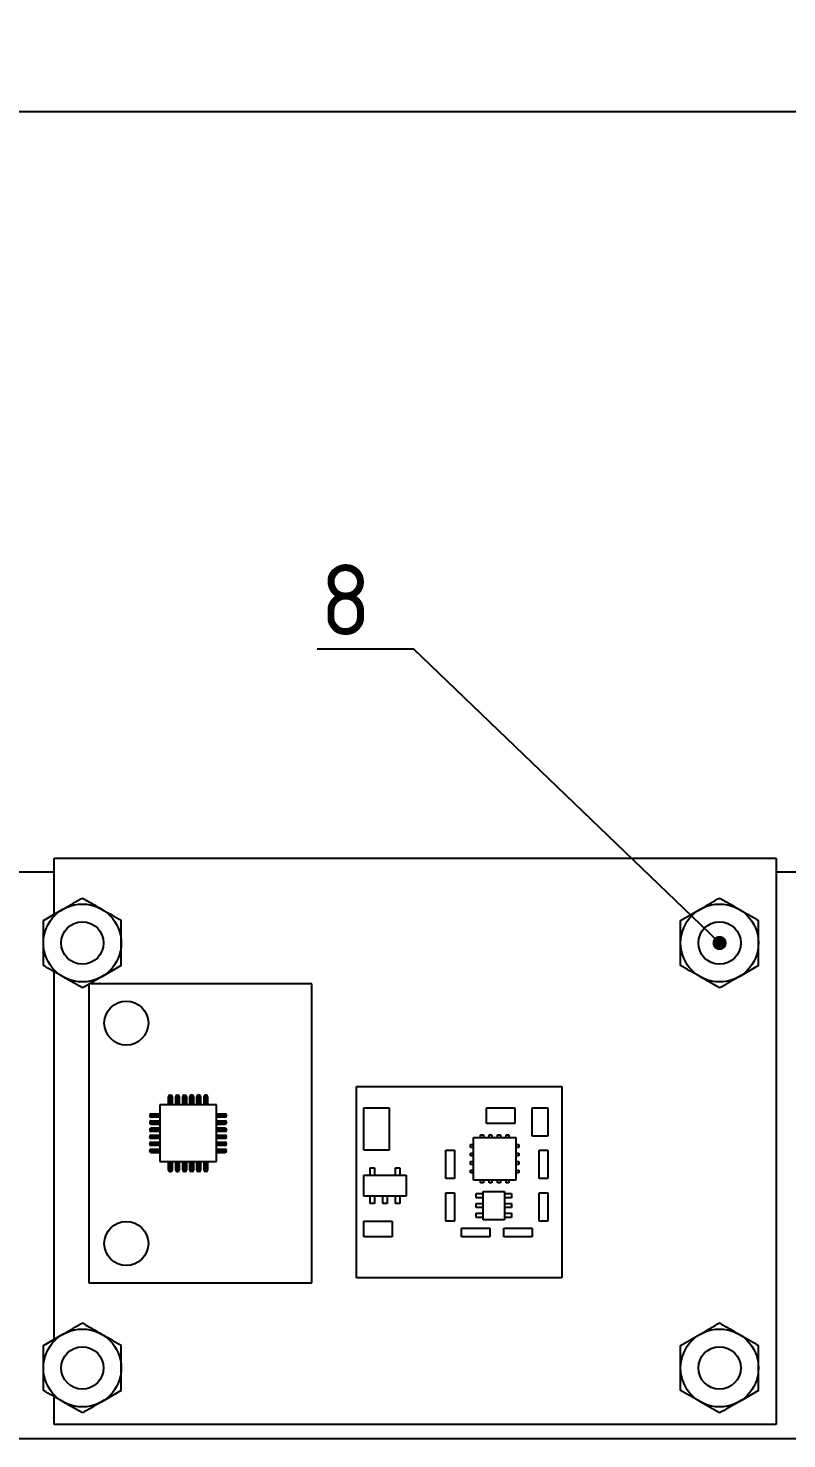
# Model space of a CAD drawing. Header units: millimetres. Extents: x 20430 to 36223, y 4362 to 8014.
# Drawn here: x 21106.9 to 21160.5, y 4548.5 to 4648.1 of the extents above; entities that cross this region are included whole.
import ezdxf
from ezdxf import colors
from ezdxf.entities.mleader import LeaderData, LeaderLine
from ezdxf.math import Vec2, Vec3

# ---------------------------------------------------------------- set-up
doc = ezdxf.new("R2010")
doc.units = ezdxf.units.MM
doc.layers.get('0').update_dxf_attribs({"lineweight": 35})
doc.layers.add('Nét mảnh', color=130, linetype='Continuous', lineweight=13)
doc.styles.add('MtXpl_TCVN_7284', font='')
doc.styles.get("Standard").update_dxf_attribs({"font": '', "height": 4.375})
doc.styles.get('MtXpl_TCVN_7284').set_extended_font_data('TCVN 7284')
doc.styles.get('Standard').set_extended_font_data('TCVN 7284')
doc.dimstyles.new('ISO-25$0', dxfattribs={"dimtxt": 4.375, "dimasz": 2.5, "dimexe": 1.25, "dimexo": 0.625, "dimtad": 1, "dimtxsty": 'Standard', "dimblk": 'OPEN30', "dimcen": 2.5, "dimadec": 0, "dimazin": 0, "dimtfac": 1, "dimtmove": 0, "dimatfit": 3, "dimldrblk": 'OPEN30', "dimfxl": 1, "dimarcsym": 0})

# ---------------------------------------------------------------- blocks, each defined once
blk = doc.blocks.new('_Dot')
at = {"color": 0, "linetype": 'ByBlock', "lineweight": -2}
blk.add_line((-0.5, 0), (-1, 0), dxfattribs=at)
at = {"color": 0, "linetype": 'ByBlock', "const_width": 0.5}
blk.add_lwpolyline([(-0.25, 0, 1), (0.25, 0, 1)], format="xyb", close=True, dxfattribs=at)
blk = doc.blocks.new('_Open30')
at = {"color": 0, "linetype": 'ByBlock', "lineweight": -2}
for p, q in [((-1, 0.268), (0, 0)), ((0, 0), (-1, -0.268)), ((0, 0), (-1, 0))]:
    blk.add_line(p, q, dxfattribs=at)
blk = doc.blocks.new('*D126')
at = {"layer": 'Defpoints', "color": 0, "transparency": 16777216}
for p in [(21373.734, 4642.186), (21053.734, 4568.479), (21373.734, 4568.479)]:
    blk.add_point(p, dxfattribs=at)
at = {"layer": 'Nét mảnh', "color": 0, "lineweight": -2, "transparency": 16777216}
for p, q in [((21053.734, 4569.729), (21053.734, 4644.686)), ((21373.734, 4569.729), (21373.734, 4644.686)), ((21058.734, 4642.186), (21368.734, 4642.186))]:
    blk.add_line(p, q, dxfattribs=at)
at = {"layer": 'Nét mảnh', "color": 0, "lineweight": -2, "transparency": 16777216, "xscale": 5, "yscale": 5, "zscale": 5, "rotation": 180}
blk.add_blockref('_Open30', (21053.734, 4642.186), dxfattribs=at)
at = {"layer": 'Nét mảnh', "color": 0, "lineweight": -2, "transparency": 16777216, "xscale": 5, "yscale": 5, "zscale": 5}
blk.add_blockref('_Open30', (21373.734, 4642.186), dxfattribs=at)
at = {"layer": 'Nét mảnh', "color": 0, "transparency": 16777216, "insert": (21213.734, 4645.186), "char_height": 4.375, "attachment_point": 5}
blk.add_mtext('{\\H0.8x;320}', dxfattribs=at)

msp = doc.modelspace()

# ---------------------------------------------------------------- linework, layer by layer
at = {"color": 7, "linetype": 'Continuous', "lineweight": 25}
for p, q in [((21108.734, 4585.5), (21108.734, 4589.479)), ((21108.734, 4589.479), (21159.734, 4589.479)), ((21159.734, 4589.479), (21159.734, 4549.479)), ((21108.734, 4588.479), (21105.734, 4588.479)), ((21161.538, 4588.479), (21159.734, 4588.479)), ((21107.984, 4585.067), (21109.359, 4585.861)), ((21152.984, 4585.067), (21154.359, 4585.861)), ((21113.484, 4581.891), (21112.109, 4581.098)), ((21158.484, 4581.891), (21157.109, 4581.098)), ((21108.734, 4555.5), (21108.734, 4581.458)), ((21110.734, 4580.304), (21109.359, 4581.098)), ((21111.202, 4580.601), (21111.202, 4559.494)), ((21126.95, 4580.601), (21111.202, 4580.601)), ((21126.95, 4559.494), (21126.95, 4580.601)), ((21155.734, 4580.304), (21154.359, 4581.098)), ((21116.827, 4572.048), (21116.827, 4572.648)), ((21116.927, 4572.748), (21116.927, 4572.048)), ((21116.927, 4572.748), (21116.977, 4572.748)), ((21116.977, 4572.048), (21116.977, 4572.748)), ((21117.077, 4572.648), (21117.077, 4572.048)), ((21117.327, 4572.048), (21117.327, 4572.648)), ((21117.427, 4572.748), (21117.477, 4572.748)), ((21117.427, 4572.748), (21117.427, 4572.048)), ((21117.477, 4572.048), (21117.477, 4572.748)), ((21117.577, 4572.648), (21117.577, 4572.048)), ((21117.827, 4572.048), (21117.827, 4572.648)), ((21117.927, 4572.748), (21117.977, 4572.748)), ((21117.927, 4572.748), (21117.927, 4572.048)), ((21117.977, 4572.048), (21117.977, 4572.748)), ((21118.077, 4572.648), (21118.077, 4572.048)), ((21118.327, 4572.048), (21118.327, 4572.648)), ((21118.477, 4572.748), (21118.427, 4572.748)), ((21118.427, 4572.748), (21118.427, 4572.048)), ((21118.477, 4572.048), (21118.477, 4572.748)), ((21118.577, 4572.648), (21118.577, 4572.048)), ((21118.827, 4572.048), (21118.827, 4572.648)), ((21118.977, 4572.748), (21118.927, 4572.748)), ((21118.927, 4572.748), (21118.927, 4572.048)), ((21118.977, 4572.048), (21118.977, 4572.748)), ((21119.077, 4572.648), (21119.077, 4572.048)), ((21119.327, 4572.048), (21119.327, 4572.648)), ((21119.477, 4572.748), (21119.427, 4572.748)), ((21119.427, 4572.748), (21119.427, 4572.048)), ((21119.477, 4572.048), (21119.477, 4572.748)), ((21119.577, 4572.648), (21119.577, 4572.048)), ((21130.104, 4559.847), (21130.104, 4573.347)), ((21130.104, 4573.347), (21144.604, 4573.347)), ((21144.604, 4573.347), (21144.604, 4559.847)), ((21116.202, 4572.048), (21116.202, 4568.048)), ((21120.202, 4572.048), (21116.202, 4572.048)), ((21117.077, 4572.548), (21116.827, 4572.548)), ((21117.577, 4572.548), (21117.327, 4572.548)), ((21118.077, 4572.548), (21117.827, 4572.548)), ((21118.577, 4572.548), (21118.327, 4572.548)), ((21119.077, 4572.548), (21118.827, 4572.548)), ((21119.577, 4572.548), (21119.327, 4572.548)), ((21120.202, 4568.048), (21120.202, 4572.048)), ((21130.604, 4568.847), (21130.604, 4571.847)), ((21130.604, 4571.847), (21132.404, 4571.847)), ((21132.404, 4571.847), (21132.404, 4568.847)), ((21139.281, 4571.847), (21141.281, 4571.847)), ((21139.281, 4570.747), (21139.281, 4571.847)), ((21141.281, 4571.847), (21141.281, 4570.747)), ((21142.504, 4571.847), (21143.604, 4571.847)), ((21142.504, 4569.847), (21142.504, 4571.847)), ((21143.604, 4571.847), (21143.604, 4569.847)), ((21116.202, 4571.323), (21115.502, 4571.323)), ((21115.502, 4571.323), (21115.502, 4571.273)), ((21115.502, 4571.273), (21116.202, 4571.273)), ((21116.202, 4570.823), (21115.502, 4570.823)), ((21115.502, 4570.823), (21115.502, 4570.773)), ((21115.502, 4570.773), (21116.202, 4570.773)), ((21115.602, 4571.423), (21116.202, 4571.423)), ((21116.202, 4571.173), (21115.602, 4571.173)), ((21115.602, 4570.923), (21116.202, 4570.923)), ((21116.202, 4570.673), (21115.602, 4570.673)), ((21115.702, 4571.423), (21115.702, 4571.173)), ((21115.702, 4570.923), (21115.702, 4570.673)), ((21120.202, 4571.423), (21120.802, 4571.423)), ((21120.902, 4571.323), (21120.202, 4571.323)), ((21120.202, 4571.273), (21120.902, 4571.273)), ((21120.802, 4571.173), (21120.202, 4571.173)), ((21120.202, 4570.923), (21120.802, 4570.923)), ((21120.902, 4570.823), (21120.202, 4570.823)), ((21120.202, 4570.773), (21120.902, 4570.773)), ((21120.802, 4570.673), (21120.202, 4570.673)), ((21120.702, 4571.173), (21120.702, 4571.423)), ((21120.702, 4570.673), (21120.702, 4570.923)), ((21120.902, 4571.323), (21120.902, 4571.273)), ((21120.902, 4570.823), (21120.902, 4570.773)), ((21141.281, 4570.747), (21139.281, 4570.747)), ((21115.502, 4570.323), (21115.502, 4570.273)), ((21116.202, 4570.323), (21115.502, 4570.323)), ((21115.502, 4570.273), (21116.202, 4570.273)), ((21116.202, 4569.823), (21115.502, 4569.823)), ((21115.502, 4569.773), (21115.502, 4569.823)), ((21115.502, 4569.773), (21116.202, 4569.773)), ((21115.602, 4570.423), (21116.202, 4570.423)), ((21116.202, 4570.173), (21115.602, 4570.173)), ((21115.602, 4569.923), (21116.202, 4569.923)), ((21116.202, 4569.673), (21115.602, 4569.673)), ((21115.702, 4570.423), (21115.702, 4570.173)), ((21115.702, 4569.923), (21115.702, 4569.673)), ((21120.202, 4570.423), (21120.802, 4570.423)), ((21120.902, 4570.323), (21120.202, 4570.323)), ((21120.202, 4570.273), (21120.902, 4570.273)), ((21120.802, 4570.173), (21120.202, 4570.173)), ((21120.202, 4569.923), (21120.802, 4569.923)), ((21120.902, 4569.823), (21120.202, 4569.823)), ((21120.202, 4569.773), (21120.902, 4569.773)), ((21120.802, 4569.673), (21120.202, 4569.673)), ((21120.702, 4570.173), (21120.702, 4570.423)), ((21120.702, 4569.673), (21120.702, 4569.923)), ((21120.902, 4570.323), (21120.902, 4570.273)), ((21120.902, 4569.773), (21120.902, 4569.823)), ((21138.354, 4566.747), (21138.354, 4569.747)), ((21138.354, 4569.747), (21141.354, 4569.747)), ((21138.854, 4569.947), (21139.054, 4569.947)), ((21138.854, 4569.747), (21138.854, 4569.947)), ((21139.054, 4569.947), (21139.054, 4569.747)), ((21139.454, 4569.947), (21139.654, 4569.947)), ((21139.454, 4569.747), (21139.454, 4569.947)), ((21139.654, 4569.947), (21139.654, 4569.747)), ((21140.054, 4569.747), (21140.054, 4569.947)), ((21140.054, 4569.947), (21140.254, 4569.947)), ((21140.254, 4569.947), (21140.254, 4569.747)), ((21140.654, 4569.747), (21140.654, 4569.947)), ((21140.654, 4569.947), (21140.854, 4569.947)), ((21140.854, 4569.947), (21140.854, 4569.747)), ((21141.354, 4569.747), (21141.354, 4566.747)), ((21143.604, 4569.847), (21142.504, 4569.847)), ((21116.202, 4569.323), (21115.502, 4569.323)), ((21115.502, 4569.273), (21115.502, 4569.323)), ((21115.502, 4569.273), (21116.202, 4569.273)), ((21116.202, 4568.823), (21115.502, 4568.823)), ((21115.502, 4568.773), (21115.502, 4568.823)), ((21115.502, 4568.773), (21116.202, 4568.773)), ((21115.602, 4569.423), (21116.202, 4569.423)), ((21116.202, 4569.173), (21115.602, 4569.173)), ((21115.602, 4568.923), (21116.202, 4568.923)), ((21116.202, 4568.673), (21115.602, 4568.673)), ((21115.702, 4569.423), (21115.702, 4569.173)), ((21115.702, 4568.923), (21115.702, 4568.673)), ((21120.202, 4569.423), (21120.802, 4569.423)), ((21120.902, 4569.323), (21120.202, 4569.323)), ((21120.202, 4569.273), (21120.902, 4569.273)), ((21120.802, 4569.173), (21120.202, 4569.173)), ((21120.202, 4568.923), (21120.802, 4568.923)), ((21120.902, 4568.823), (21120.202, 4568.823)), ((21120.202, 4568.773), (21120.902, 4568.773)), ((21120.802, 4568.673), (21120.202, 4568.673)), ((21120.702, 4569.173), (21120.702, 4569.423)), ((21120.702, 4568.673), (21120.702, 4568.923)), ((21120.902, 4569.273), (21120.902, 4569.323)), ((21120.902, 4568.773), (21120.902, 4568.823)), ((21132.404, 4568.847), (21130.604, 4568.847)), ((21136.404, 4566.847), (21136.404, 4568.847)), ((21136.404, 4568.847), (21137.004, 4568.847)), ((21137.004, 4568.847), (21137.004, 4566.847)), ((21138.154, 4569.047), (21138.154, 4569.247)), ((21138.154, 4569.247), (21138.354, 4569.247)), ((21138.354, 4569.047), (21138.154, 4569.047)), ((21141.354, 4569.247), (21141.554, 4569.247)), ((21141.554, 4569.047), (21141.354, 4569.047)), ((21141.554, 4569.247), (21141.554, 4569.047)), ((21143.004, 4568.847), (21143.604, 4568.847)), ((21143.004, 4566.847), (21143.004, 4568.847)), ((21143.604, 4568.847), (21143.604, 4566.847)), ((21116.202, 4568.048), (21120.202, 4568.048)), ((21116.827, 4567.448), (21116.827, 4568.048)), ((21116.927, 4568.048), (21116.927, 4567.348)), ((21116.977, 4567.348), (21116.977, 4568.048)), ((21117.077, 4568.048), (21117.077, 4567.448)), ((21117.327, 4567.448), (21117.327, 4568.048)), ((21117.427, 4568.048), (21117.427, 4567.348)), ((21117.477, 4567.348), (21117.477, 4568.048)), ((21117.577, 4568.048), (21117.577, 4567.448)), ((21117.827, 4567.448), (21117.827, 4568.048)), ((21117.927, 4568.048), (21117.927, 4567.348)), ((21117.977, 4567.348), (21117.977, 4568.048)), ((21118.077, 4568.048), (21118.077, 4567.448)), ((21118.327, 4567.448), (21118.327, 4568.048)), ((21118.427, 4568.048), (21118.427, 4567.348)), ((21118.477, 4567.348), (21118.477, 4568.048)), ((21118.577, 4568.048), (21118.577, 4567.448)), ((21118.827, 4567.448), (21118.827, 4568.048)), ((21118.927, 4568.048), (21118.927, 4567.348)), ((21118.977, 4567.348), (21118.977, 4568.048)), ((21119.077, 4568.048), (21119.077, 4567.448)), ((21119.327, 4567.448), (21119.327, 4568.048)), ((21119.427, 4568.048), (21119.427, 4567.348)), ((21119.477, 4567.348), (21119.477, 4568.048)), ((21119.577, 4568.048), (21119.577, 4567.448)), ((21138.154, 4568.447), (21138.154, 4568.647)), ((21138.154, 4568.647), (21138.354, 4568.647)), ((21138.354, 4568.447), (21138.154, 4568.447)), ((21138.154, 4567.847), (21138.154, 4568.047)), ((21138.154, 4568.047), (21138.354, 4568.047)), ((21138.354, 4567.847), (21138.154, 4567.847)), ((21141.354, 4568.647), (21141.554, 4568.647)), ((21141.554, 4568.447), (21141.354, 4568.447)), ((21141.354, 4568.047), (21141.554, 4568.047)), ((21141.554, 4567.847), (21141.354, 4567.847)), ((21141.554, 4568.647), (21141.554, 4568.447)), ((21141.554, 4568.047), (21141.554, 4567.847)), ((21116.827, 4567.548), (21117.077, 4567.548)), ((21116.927, 4567.348), (21116.977, 4567.348)), ((21117.327, 4567.548), (21117.577, 4567.548)), ((21117.427, 4567.348), (21117.477, 4567.348)), ((21117.827, 4567.548), (21118.077, 4567.548)), ((21117.927, 4567.348), (21117.977, 4567.348)), ((21118.327, 4567.548), (21118.577, 4567.548)), ((21118.477, 4567.348), (21118.427, 4567.348)), ((21118.827, 4567.548), (21119.077, 4567.548)), ((21118.977, 4567.348), (21118.927, 4567.348)), ((21119.327, 4567.548), (21119.577, 4567.548)), ((21119.477, 4567.348), (21119.427, 4567.348)), ((21130.604, 4567.097), (21133.604, 4567.097)), ((21130.604, 4565.597), (21130.604, 4567.097)), ((21131.054, 4567.597), (21131.354, 4567.597)), ((21131.054, 4567.097), (21131.054, 4567.597)), ((21131.354, 4567.597), (21131.354, 4567.097)), ((21132.854, 4567.597), (21133.154, 4567.597)), ((21132.854, 4567.097), (21132.854, 4567.597)), ((21133.154, 4567.597), (21133.154, 4567.097)), ((21133.604, 4567.097), (21133.604, 4565.597)), ((21137.004, 4566.847), (21136.404, 4566.847)), ((21138.154, 4567.447), (21138.354, 4567.447)), ((21138.154, 4567.247), (21138.154, 4567.447)), ((21138.354, 4567.247), (21138.154, 4567.247)), ((21141.354, 4566.747), (21138.354, 4566.747)), ((21138.854, 4566.547), (21138.854, 4566.747)), ((21139.054, 4566.747), (21139.054, 4566.547)), ((21139.454, 4566.547), (21139.454, 4566.747)), ((21139.654, 4566.747), (21139.654, 4566.547)), ((21140.054, 4566.547), (21140.054, 4566.747)), ((21140.254, 4566.747), (21140.254, 4566.547)), ((21140.654, 4566.547), (21140.654, 4566.747)), ((21140.854, 4566.747), (21140.854, 4566.547)), ((21141.354, 4567.447), (21141.554, 4567.447)), ((21141.554, 4567.247), (21141.354, 4567.247)), ((21141.554, 4567.447), (21141.554, 4567.247)), ((21143.604, 4566.847), (21143.004, 4566.847)), ((21136.404, 4565.847), (21137.004, 4565.847)), ((21136.404, 4563.847), (21136.404, 4565.847)), ((21137.004, 4565.847), (21137.004, 4563.847)), ((21138.543, 4565.497), (21138.543, 4565.797)), ((21138.543, 4565.797), (21139.043, 4565.797)), ((21139.054, 4566.547), (21138.854, 4566.547)), ((21139.043, 4563.947), (21139.043, 4565.947)), ((21139.043, 4565.947), (21140.543, 4565.947)), ((21139.654, 4566.547), (21139.454, 4566.547)), ((21140.254, 4566.547), (21140.054, 4566.547)), ((21140.543, 4565.947), (21140.543, 4563.947)), ((21140.543, 4565.797), (21141.043, 4565.797)), ((21140.854, 4566.547), (21140.654, 4566.547)), ((21141.043, 4565.797), (21141.043, 4565.497)), ((21143.004, 4563.847), (21143.004, 4565.847)), ((21143.004, 4565.847), (21143.604, 4565.847)), ((21143.604, 4565.847), (21143.604, 4563.847)), ((21133.604, 4565.597), (21130.604, 4565.597)), ((21131.054, 4565.097), (21131.054, 4565.597)), ((21131.354, 4565.097), (21131.054, 4565.097)), ((21131.354, 4565.597), (21131.354, 4565.097)), ((21131.954, 4565.097), (21131.954, 4565.597)), ((21132.254, 4565.097), (21131.954, 4565.097)), ((21132.254, 4565.597), (21132.254, 4565.097)), ((21132.854, 4565.097), (21132.854, 4565.597)), ((21133.154, 4565.097), (21132.854, 4565.097)), ((21133.154, 4565.597), (21133.154, 4565.097)), ((21139.043, 4565.497), (21138.543, 4565.497)), ((21138.543, 4564.797), (21138.543, 4565.097)), ((21138.543, 4565.097), (21139.043, 4565.097)), ((21139.043, 4564.797), (21138.543, 4564.797)), ((21141.043, 4565.497), (21140.543, 4565.497)), ((21140.543, 4565.097), (21141.043, 4565.097)), ((21141.043, 4564.797), (21140.543, 4564.797)), ((21141.043, 4565.097), (21141.043, 4564.797)), ((21130.604, 4562.747), (21130.604, 4563.847)), ((21130.604, 4563.847), (21132.604, 4563.847)), ((21132.604, 4563.847), (21132.604, 4562.747)), ((21137.004, 4563.847), (21136.404, 4563.847)), ((21138.543, 4564.097), (21138.543, 4564.397)), ((21138.543, 4564.397), (21139.043, 4564.397)), ((21139.043, 4564.097), (21138.543, 4564.097)), ((21140.543, 4563.947), (21139.043, 4563.947)), ((21140.543, 4564.397), (21141.043, 4564.397)), ((21141.043, 4564.097), (21140.543, 4564.097)), ((21141.043, 4564.397), (21141.043, 4564.097)), ((21143.604, 4563.847), (21143.004, 4563.847)), ((21132.604, 4562.747), (21130.604, 4562.747)), ((21137.504, 4562.747), (21137.504, 4563.347)), ((21137.504, 4563.347), (21139.504, 4563.347)), ((21139.504, 4562.747), (21137.504, 4562.747)), ((21139.504, 4563.347), (21139.504, 4562.747)), ((21140.504, 4562.747), (21140.504, 4563.347)), ((21140.504, 4563.347), (21142.504, 4563.347)), ((21142.504, 4562.747), (21140.504, 4562.747)), ((21142.504, 4563.347), (21142.504, 4562.747)), ((21144.604, 4559.847), (21130.104, 4559.847)), ((21111.202, 4559.494), (21126.95, 4559.494)), ((21107.984, 4555.067), (21109.359, 4555.861)), ((21152.984, 4555.067), (21154.359, 4555.861)), ((21113.484, 4551.891), (21112.109, 4551.098)), ((21158.484, 4551.891), (21157.109, 4551.098)), ((21108.734, 4549.479), (21108.734, 4551.458)), ((21110.734, 4550.304), (21109.359, 4551.098)), ((21155.734, 4550.304), (21154.359, 4551.098)), ((21159.734, 4549.479), (21108.734, 4549.479)), ((21188.593, 4548.479), (21105.734, 4548.479))]:
    msp.add_line(p, q, dxfattribs=at)
for centre, radius in [((21110.734, 4583.479), 2.75), ((21155.734, 4583.479), 2.75), ((21110.734, 4583.479), 1.5), ((21155.734, 4583.479), 1.5), ((21113.838, 4577.826), 1.556), ((21113.838, 4562.269), 1.556), ((21110.734, 4553.479), 2.75), ((21155.734, 4553.479), 2.75), ((21110.734, 4553.479), 1.5), ((21155.734, 4553.479), 1.5)]:
    msp.add_circle(centre, radius, dxfattribs=at)
for centre, start, end in [((21116.927, 4572.648), 90, 180), ((21116.977, 4572.648), 0, 90), ((21117.427, 4572.648), 90, 180), ((21117.477, 4572.648), 0, 90), ((21117.927, 4572.648), 90, 180), ((21117.977, 4572.648), 0, 90), ((21118.427, 4572.648), 90, 180), ((21118.477, 4572.648), 0, 90), ((21118.927, 4572.648), 90, 180), ((21118.977, 4572.648), 0, 90), ((21119.427, 4572.648), 90, 180), ((21119.477, 4572.648), 0, 90), ((21115.602, 4571.323), 90, 180), ((21115.602, 4571.273), 180, 270), ((21115.602, 4570.823), 90, 180), ((21115.602, 4570.773), 180, 270), ((21120.802, 4571.323), 0, 90), ((21120.802, 4571.273), 270, 0), ((21120.802, 4570.823), 0, 90), ((21120.802, 4570.773), 270, 0), ((21115.602, 4570.323), 90, 180), ((21115.602, 4570.273), 180, 270), ((21115.602, 4569.823), 90, 180), ((21115.602, 4569.773), 180, 270), ((21120.802, 4570.323), 0, 90), ((21120.802, 4570.273), 270, 0), ((21120.802, 4569.823), 0, 90), ((21120.802, 4569.773), 270, 0), ((21115.602, 4569.323), 90, 180), ((21115.602, 4569.273), 180, 270), ((21115.602, 4568.823), 90, 180), ((21115.602, 4568.773), 180, 270), ((21120.802, 4569.323), 0, 90), ((21120.802, 4569.273), 270, 0), ((21120.802, 4568.823), 0, 90), ((21120.802, 4568.773), 270, 0), ((21116.927, 4567.448), 180, 270), ((21116.977, 4567.448), 270, 0), ((21117.427, 4567.448), 180, 270), ((21117.477, 4567.448), 270, 0), ((21117.927, 4567.448), 180, 270), ((21117.977, 4567.448), 270, 0), ((21118.427, 4567.448), 180, 270), ((21118.477, 4567.448), 270, 0), ((21118.927, 4567.448), 180, 270), ((21118.977, 4567.448), 270, 0), ((21119.427, 4567.448), 180, 270), ((21119.477, 4567.448), 270, 0)]:
    msp.add_arc(centre, 0.1, start, end, dxfattribs=at)
for points, knots in [([(21109.359, 4585.861), (21109.392, 4585.879), (21109.856, 4586.148), (21110.311, 4586.41), (21110.734, 4586.655)], [0, 0, 0, 0, 0.07015, 1, 1, 1, 1]), ([(21110.734, 4586.655), (21110.957, 4586.526), (21111.408, 4586.265), (21111.874, 4585.996), (21112.109, 4585.861)], [0, 0, 0, 0, 0.495458, 1, 1, 1, 1]), ([(21154.359, 4585.861), (21154.392, 4585.879), (21154.856, 4586.148), (21155.311, 4586.41), (21155.734, 4586.655)], [0, 0, 0, 0, 0.07015, 1, 1, 1, 1]), ([(21155.734, 4586.655), (21155.957, 4586.526), (21156.408, 4586.265), (21156.874, 4585.996), (21157.109, 4585.861)], [0, 0, 0, 0, 0.495458, 1, 1, 1, 1]), ([(21112.109, 4585.861), (21112.142, 4585.842), (21112.606, 4585.574), (21113.061, 4585.311), (21113.484, 4585.067)], [0, 0, 0, 0, 0.07015, 1, 1, 1, 1]), ([(21157.109, 4585.861), (21157.142, 4585.842), (21157.606, 4585.574), (21158.061, 4585.311), (21158.484, 4585.067)], [0, 0, 0, 0, 0.07015, 1, 1, 1, 1]), ([(21107.984, 4583.479), (21107.984, 4583.623), (21107.984, 4584.161), (21107.984, 4584.684), (21107.984, 4585.067)], [0, 0, 0, 0, 0.268634, 1, 1, 1, 1]), ([(21113.484, 4583.479), (21113.484, 4583.623), (21113.484, 4584.161), (21113.484, 4584.684), (21113.484, 4585.067)], [0, 0, 0, 0, 0.268634, 1, 1, 1, 1]), ([(21152.984, 4583.479), (21152.984, 4583.623), (21152.984, 4584.161), (21152.984, 4584.684), (21152.984, 4585.067)], [0, 0, 0, 0, 0.268634, 1, 1, 1, 1]), ([(21158.484, 4583.479), (21158.484, 4583.623), (21158.484, 4584.161), (21158.484, 4584.684), (21158.484, 4585.067)], [0, 0, 0, 0, 0.268634, 1, 1, 1, 1]), ([(21107.984, 4581.891), (21107.984, 4582.025), (21107.984, 4582.542), (21107.984, 4583.08), (21107.984, 4583.479)], [0, 0, 0, 0, 0.257551, 1, 1, 1, 1]), ([(21113.484, 4581.891), (21113.484, 4582.025), (21113.484, 4582.542), (21113.484, 4583.08), (21113.484, 4583.479)], [0, 0, 0, 0, 0.257551, 1, 1, 1, 1]), ([(21152.984, 4581.891), (21152.984, 4582.025), (21152.984, 4582.542), (21152.984, 4583.08), (21152.984, 4583.479)], [0, 0, 0, 0, 0.257551, 1, 1, 1, 1]), ([(21158.484, 4581.891), (21158.484, 4582.025), (21158.484, 4582.542), (21158.484, 4583.08), (21158.484, 4583.479)], [0, 0, 0, 0, 0.257551, 1, 1, 1, 1]), ([(21109.359, 4581.098), (21109.326, 4581.116), (21108.862, 4581.384), (21108.407, 4581.647), (21107.984, 4581.891)], [0, 0, 0, 0, 0.07015, 1, 1, 1, 1]), ([(21154.359, 4581.098), (21154.326, 4581.116), (21153.862, 4581.384), (21153.407, 4581.647), (21152.984, 4581.891)], [0, 0, 0, 0, 0.07015, 1, 1, 1, 1]), ([(21112.109, 4581.098), (21112.076, 4581.079), (21111.612, 4580.811), (21111.157, 4580.548), (21110.734, 4580.304)], [0, 0, 0, 0, 0.07015, 1, 1, 1, 1]), ([(21157.109, 4581.098), (21157.076, 4581.079), (21156.612, 4580.811), (21156.157, 4580.548), (21155.734, 4580.304)], [0, 0, 0, 0, 0.07015, 1, 1, 1, 1]), ([(21109.359, 4555.861), (21109.392, 4555.879), (21109.856, 4556.148), (21110.311, 4556.41), (21110.734, 4556.655)], [0, 0, 0, 0, 0.07015, 1, 1, 1, 1]), ([(21110.734, 4556.655), (21110.957, 4556.526), (21111.408, 4556.265), (21111.874, 4555.996), (21112.109, 4555.861)], [0, 0, 0, 0, 0.495458, 1, 1, 1, 1]), ([(21112.109, 4555.861), (21112.142, 4555.842), (21112.606, 4555.574), (21113.061, 4555.311), (21113.484, 4555.067)], [0, 0, 0, 0, 0.07015, 1, 1, 1, 1]), ([(21154.359, 4555.861), (21154.392, 4555.879), (21154.856, 4556.148), (21155.311, 4556.41), (21155.734, 4556.655)], [0, 0, 0, 0, 0.07015, 1, 1, 1, 1]), ([(21155.734, 4556.655), (21155.957, 4556.526), (21156.408, 4556.265), (21156.874, 4555.996), (21157.109, 4555.861)], [0, 0, 0, 0, 0.495458, 1, 1, 1, 1]), ([(21157.109, 4555.861), (21157.142, 4555.842), (21157.606, 4555.574), (21158.061, 4555.311), (21158.484, 4555.067)], [0, 0, 0, 0, 0.07015, 1, 1, 1, 1]), ([(21107.984, 4553.479), (21107.984, 4553.623), (21107.984, 4554.161), (21107.984, 4554.684), (21107.984, 4555.067)], [0, 0, 0, 0, 0.268634, 1, 1, 1, 1]), ([(21113.484, 4553.479), (21113.484, 4553.623), (21113.484, 4554.161), (21113.484, 4554.684), (21113.484, 4555.067)], [0, 0, 0, 0, 0.2686336, 1, 1, 1, 1]), ([(21152.984, 4553.479), (21152.984, 4553.623), (21152.984, 4554.161), (21152.984, 4554.684), (21152.984, 4555.067)], [0, 0, 0, 0, 0.268634, 1, 1, 1, 1]), ([(21158.484, 4553.479), (21158.484, 4553.623), (21158.484, 4554.161), (21158.484, 4554.684), (21158.484, 4555.067)], [0, 0, 0, 0, 0.2686336, 1, 1, 1, 1]), ([(21107.984, 4551.891), (21107.984, 4552.025), (21107.984, 4552.542), (21107.984, 4553.08), (21107.984, 4553.479)], [0, 0, 0, 0, 0.257551, 1, 1, 1, 1]), ([(21113.484, 4551.891), (21113.484, 4552.025), (21113.484, 4552.542), (21113.484, 4553.08), (21113.484, 4553.479)], [0, 0, 0, 0, 0.257551, 1, 1, 1, 1]), ([(21152.984, 4551.891), (21152.984, 4552.025), (21152.984, 4552.542), (21152.984, 4553.08), (21152.984, 4553.479)], [0, 0, 0, 0, 0.257551, 1, 1, 1, 1]), ([(21158.484, 4551.891), (21158.484, 4552.025), (21158.484, 4552.542), (21158.484, 4553.08), (21158.484, 4553.479)], [0, 0, 0, 0, 0.257551, 1, 1, 1, 1]), ([(21109.359, 4551.098), (21109.326, 4551.116), (21108.862, 4551.384), (21108.407, 4551.647), (21107.984, 4551.891)], [0, 0, 0, 0, 0.07015, 1, 1, 1, 1]), ([(21154.359, 4551.098), (21154.326, 4551.116), (21153.862, 4551.384), (21153.407, 4551.647), (21152.984, 4551.891)], [0, 0, 0, 0, 0.07015, 1, 1, 1, 1]), ([(21112.109, 4551.098), (21112.076, 4551.079), (21111.612, 4550.811), (21111.157, 4550.548), (21110.734, 4550.304)], [0, 0, 0, 0, 0.07015, 1, 1, 1, 1]), ([(21157.109, 4551.098), (21157.076, 4551.079), (21156.612, 4550.811), (21156.157, 4550.548), (21155.734, 4550.304)], [0, 0, 0, 0, 0.07015, 1, 1, 1, 1])]:
    msp.add_open_spline(points, degree=3, knots=knots, dxfattribs=at)

# ---------------------------------------------------------------- dimensions: what is measured, and where the dimension line sits
at = {"layer": 'Nét mảnh'}
dim = msp.add_linear_dim(base=(21373.734, 4642.186), p1=(21053.734, 4568.479), p2=(21373.734, 4568.479), text='{\\H0.8x;<>}', dimstyle='ISO-25$0', override={"dimscale": 2, "dimtxt": 3.5}, dxfattribs=at)
dim.commit()
dim.dimension.update_dxf_attribs({"geometry": '*D126', "text_midpoint": (21213.734, 4645.186)})

# ---------------------------------------------------------------- leaders
ml = msp.add_multileader_mtext('Standard', dxfattribs=at)
ml.set_content('8', color=256, style='MtXpl_TCVN_7284')
ml.set_leader_properties()
ml.set_arrow_properties(name='DOT')
ml.build(insert=Vec2(0, 0))
ml.multileader.update_dxf_attribs({"text_left_attachment_type": 5, "text_right_attachment_type": 5, "dogleg_length": 3, "arrow_head_size": 1})
ctx = ml.context
ctx.base_point, ctx.char_height, ctx.arrow_head_size, ctx.landing_gap_size, ctx.plane_origin = Vec3(21128.636, 4604.21), 5, 1, 0, Vec3(21144.014, 4583.051)
ctx.left_attachment, ctx.right_attachment, ctx.text_align_type = 5, 5, 2
notes = []
notes.append((ctx, [(1, (1, 1, 0), (21134.136, 4604.21), (-1, 0), 3, [(0, [(21155.734, 4583.479)], 0, [])])]))
ctx.mtext.insert, ctx.mtext.alignment, ctx.mtext.flow_direction = Vec3(21131.136, 4610.21), 3, 5
for ctx, leaders in notes:
    for number, flags, end, landing, length, lines in leaders:
        leader = LeaderData()
        leader.index, (leader.has_last_leader_line, leader.has_dogleg_vector, leader.attachment_direction) = number, flags
        leader.last_leader_point, leader.dogleg_vector, leader.dogleg_length = Vec3(end), Vec3(landing), length
        for number, points, colour, breaks in lines:
            line = LeaderLine()
            line.index, line.vertices, line.color, line.breaks = number, Vec3.list(points), colors.encode_raw_color(colour), breaks
            leader.lines.append(line)
        ctx.leaders.append(leader)

doc.saveas('drawing.dxf')
